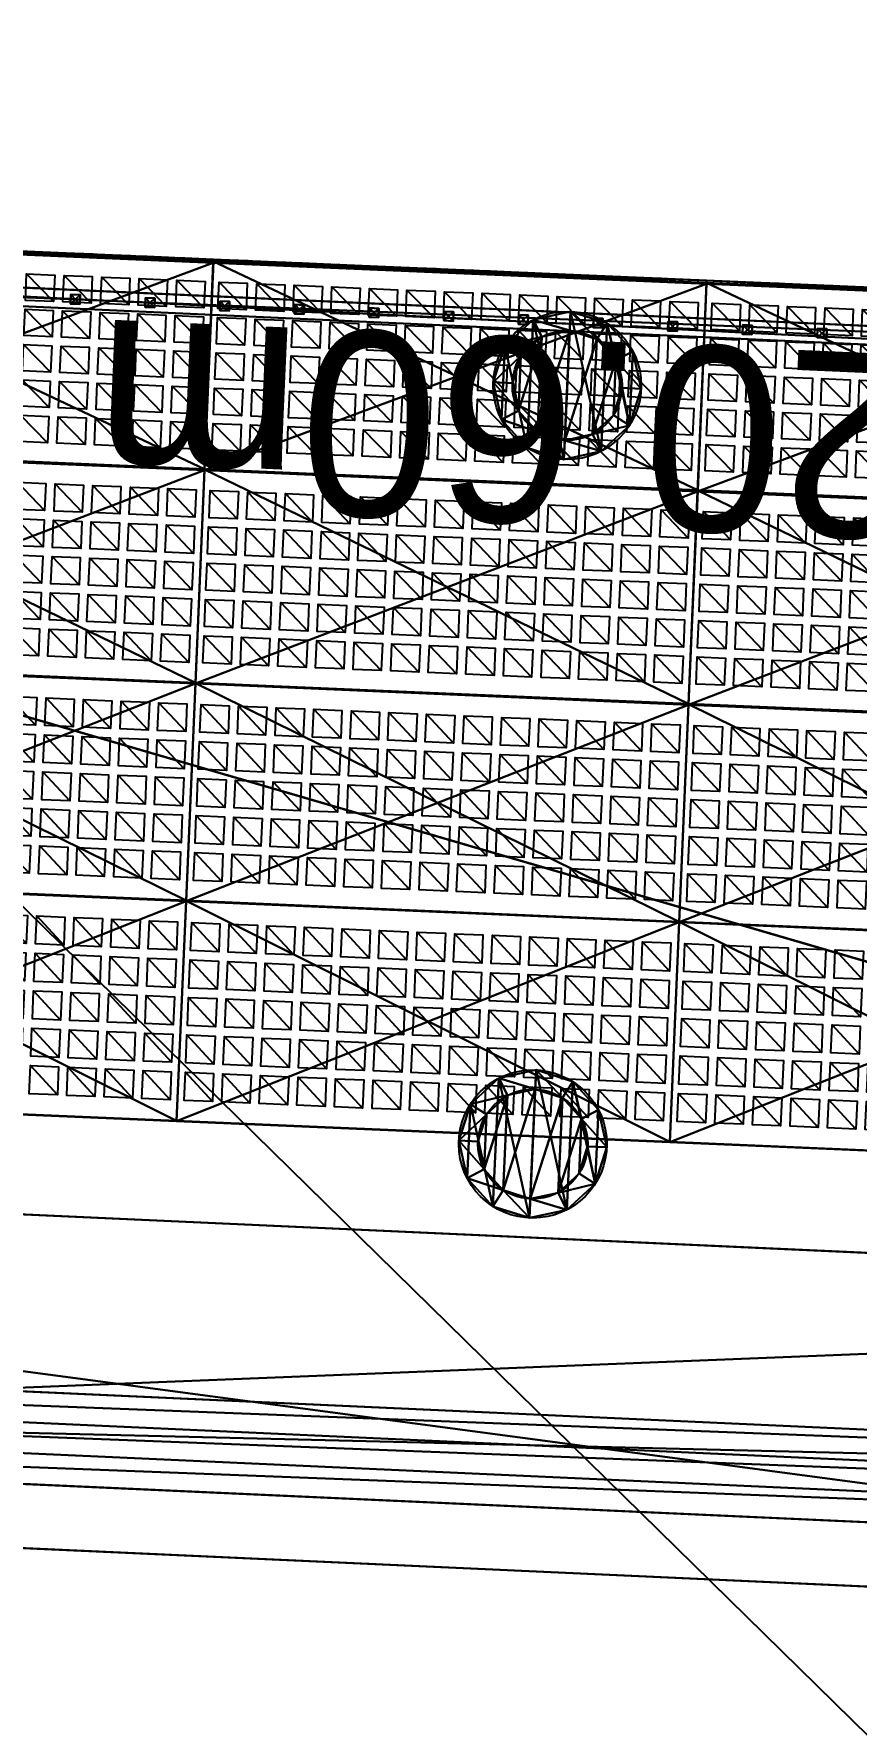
# Model space of a CAD drawing. Extents: x -372 to 678, y -263 to 741.
# Drawn here: x -64.06 to -59.61, y 77.01 to 86.15 of the extents above; entities that cross this region are included whole.
import ezdxf

# ---------------------------------------------------------------- set-up
doc = ezdxf.new("R2010")
doc.units = 0
doc.header["$LTSCALE"] = 0.0254
doc.layers.get('0').update_dxf_attribs({"linetype": 'CONTINUOUS'})
doc.layers.add('LOCATION_SNAPSHOT', color=144, linetype='CONTINUOUS')
doc.layers.add('LOCATION_TERRAIN', color=36, linetype='CONTINUOUS')

# ---------------------------------------------------------------- blocks, each defined once
blk = doc.blocks.new('SOLARCELL')
at = {"color": 0}
for p, q in [((0, 0), (0, 0.1524)), ((0, 0.1524), (0.1524, 0.1524)), ((0.1524, 0.1524), (0.1524, 0)), ((0.1524, 0), (0, 0))]:
    blk.add_line(p, q, dxfattribs=at)
mesh = blk.add_polyface(dxfattribs=at)
corners = [(0.1524, 0.1524), (0, 0), (0, 0.1524), (0.1524, 0)]
mesh.append_faces([[corners[k] for k in face] for face in [(0, 1, 2), (1, 0, 3)]], dxfattribs={"vtx0": -1, "color": 0})
blk = doc.blocks.new('GROUP_69')
at = {"color": 0}
for p in [(0, 2.4384), (0.2032, 2.4384), (0.4064, 2.4384), (0.6096, 2.4384), (0.8128, 2.4384), (0, 2.2352), (0.2032, 2.2352), (0.4064, 2.2352), (0.6096, 2.2352), (0.8128, 2.2352), (0, 2.032), (0.2032, 2.032), (0.4064, 2.032), (0.6096, 2.032), (0.8128, 2.032), (0, 1.8288), (0.2032, 1.8288), (0.4064, 1.8288), (0.6096, 1.8288), (0.8128, 1.8288), (0, 1.6256), (0.2032, 1.6256), (0.4064, 1.6256), (0.6096, 1.6256), (0.8128, 1.6256), (0, 1.4224), (0.2032, 1.4224), (0.4064, 1.4224), (0.6096, 1.4224), (0.8128, 1.4224), (0, 1.2192), (0.2032, 1.2192), (0.4064, 1.2192), (0.6096, 1.2192), (0.8128, 1.2192), (0, 1.016), (0.2032, 1.016), (0.4064, 1.016), (0.6096, 1.016), (0.8128, 1.016), (0, 0.8128), (0.2032, 0.8128), (0.4064, 0.8128), (0.6096, 0.8128), (0.8128, 0.8128), (0, 0.6096), (0.2032, 0.6096), (0.4064, 0.6096), (0.6096, 0.6096), (0.8128, 0.6096), (0, 0.4064), (0.2032, 0.4064), (0.4064, 0.4064), (0.6096, 0.4064), (0.8128, 0.4064), (0, 0.2032), (0.2032, 0.2032), (0.4064, 0.2032), (0.6096, 0.2032), (0.8128, 0.2032), (0, 0), (0.2032, 0), (0.4064, 0), (0.6096, 0), (0.8128, 0)]:
    blk.add_blockref('SOLARCELL', p, dxfattribs=at)
blk = doc.blocks.new('COMPLETEPANEL')
at = {"color": 254}
for p, q in [((0, 2.667, 0.0178), (1.1938, 2.667, 0.0178)), ((0, 0, 0.0178), (0, 2.667, 0.0178)), ((0, 0), (0, 2.667)), ((0, 0, 0.0178), (0, 2.667, 0.0178)), ((0, 2.667), (0, 2.667, 0.0178)), ((0, 2.667), (1.1938, 2.667)), ((0, 2.667), (0, 2.667, 0.0178)), ((0, 2.667, 0.0178), (1.1938, 2.667, 0.0178)), ((0, 0), (0, 2.667)), ((0, 2.667), (1.1938, 2.667)), ((1.1938, 2.667, 0.0178), (1.1938, 0, 0.0178)), ((1.1938, 2.667), (1.1938, 2.667, 0.0178)), ((1.1938, 2.667), (1.1938, 0)), ((1.1938, 2.667), (1.1938, 2.667, 0.0178)), ((1.1938, 2.667, 0.0178), (1.1938, 0, 0.0178)), ((1.1938, 2.667), (1.1938, 0)), ((1.1938, 0, 0.0178), (0, 0, 0.0178)), ((1.1938, 0), (0, 0)), ((1.1938, 0, 0.0178), (0, 0, 0.0178)), ((0, 0), (0, 0, 0.0178)), ((0, 0), (0, 0, 0.0178)), ((1.1938, 0), (0, 0)), ((1.1938, 0), (1.1938, 0, 0.0178)), ((1.1938, 0), (1.1938, 0, 0.0178))]:
    blk.add_line(p, q, dxfattribs=at)
at = {"color": 0}
blk.add_blockref('GROUP_69', (0.1126, 0.0405, 0.0178), dxfattribs=at)
at = {"color": 153}
mesh = blk.add_polyface(dxfattribs=at)
corners = [(0, 0, 0.0178), (1.1938, 2.667, 0.0178), (0, 2.667, 0.0178), (1.1938, 0, 0.0178)]
mesh.append_faces([[corners[k] for k in face] for face in [(0, 1, 2), (1, 0, 3)]], dxfattribs={"vtx0": -1, "color": 153})
at = {"color": 254}
mesh = blk.add_polyface(dxfattribs=at)
corners = [(0, 2.667, 0.0178), (0, 0), (0, 0, 0.0178), (0, 2.667)]
mesh.append_faces([[corners[k] for k in face] for face in [(0, 1, 2), (1, 0, 3)]], dxfattribs={"vtx0": -1, "color": 254})
mesh = blk.add_polyface(dxfattribs=at)
corners = [(0, 2.667, 0.0178), (1.1938, 2.667), (0, 2.667), (1.1938, 2.667, 0.0178)]
mesh.append_faces([[corners[k] for k in face] for face in [(0, 1, 2), (1, 0, 3)]], dxfattribs={"vtx0": -1, "color": 254})
mesh = blk.add_polyface(dxfattribs=at)
corners = [(0, 2.667), (1.1938, 0), (0, 0), (1.1938, 2.667)]
mesh.append_faces([[corners[k] for k in face] for face in [(0, 1, 2), (1, 0, 3)]], dxfattribs={"vtx0": -1, "color": 254})
mesh = blk.add_polyface(dxfattribs=at)
corners = [(1.1938, 2.667), (1.1938, 0, 0.0178), (1.1938, 0), (1.1938, 2.667, 0.0178)]
mesh.append_faces([[corners[k] for k in face] for face in [(0, 1, 2), (1, 0, 3)]], dxfattribs={"vtx0": -1, "color": 254})
mesh = blk.add_polyface(dxfattribs=at)
corners = [(1.1938, 0), (0, 0, 0.0178), (0, 0), (1.1938, 0, 0.0178)]
mesh.append_faces([[corners[k] for k in face] for face in [(0, 1, 2), (1, 0, 3)]], dxfattribs={"vtx0": -1, "color": 254})
blk = doc.blocks.new('PANELARC')
at = {"color": 0, "extrusion": (0.087156, 1.96512e-18, 0.996195), "rotation": 270}
blk.add_blockref('COMPLETEPANEL', (0, 0.0896, 1.0246), dxfattribs=at)
at = {"color": 0, "extrusion": (0.173648, 3.12792e-17, 0.984808), "rotation": 270}
blk.add_blockref('COMPLETEPANEL', (0, -1.0104, 1.117), dxfattribs=at)
at = {"color": 0, "extrusion": (0.258819, -4.13081e-17, 0.965926), "rotation": 270}
blk.add_blockref('COMPLETEPANEL', (0, -2.0985, 1.3049), dxfattribs=at)
at = {"color": 0, "extrusion": (0.34202, -2.06541e-17, 0.939693), "rotation": 270}
blk.add_blockref('COMPLETEPANEL', (0, -3.166, 1.5868), dxfattribs=at)
at = {"color": 0, "extrusion": (1, 0, -4.16334e-16), "rotation": 270}
for p in [(0, 0, 4.6396), (0, -1.1938, 4.6396)]:
    blk.add_blockref('COMPLETEPANEL', p, dxfattribs=at)
blk = doc.blocks.new('GROUP_73')
at = {"color": 0}
for p in [(0, 8.001), (0, 5.334), (0, 2.667)]:
    blk.add_blockref('PANELARC', p, dxfattribs=at)
blk = doc.blocks.new('STATIONSOLAR_1')
at = {"color": 153, "rotation": 0.06407671514810877}
blk.add_blockref('GROUP_73', (0.4368, 0.0926, 2.3876), dxfattribs=at)
blk = doc.blocks.new('GROUP_38')
at = {"color": 0}
for p, q in [((21.0477, 6.8), (0.0052, 6.8)), ((0.0052, 6.8, 0.25), (21.0477, 6.8, 0.25)), ((21.0477, 6.8), (0.0052, 6.8)), ((0.0052, 6.8, 0.25), (21.0477, 6.8, 0.25)), ((20.5977, 5, 0.5), (0, 5, 0.5)), ((20.5977, 5, 0.5), (0, 5, 0.5)), ((20.5977, 5), (0.0052, 5)), ((0.0052, 5, 0.25), (20.5977, 5, 0.25)), ((20.5977, 5), (0.0052, 5)), ((20.5977, 5), (0.0052, 5)), ((0.0052, 5, 0.25), (20.5977, 5, 0.25)), ((0.0052, 5, 0.25), (20.5977, 5, 0.25)), ((20.5977, 0), (0, 0)), ((20.5977, 0, 0.5), (0, 0, 0.5)), ((20.5977, 0, 0.5), (0, 0, 0.5)), ((20.5977, 0), (0, 0))]:
    blk.add_line(p, q, dxfattribs=at)
at = {"color": 251}
mesh = blk.add_polyface(dxfattribs=at)
corners = [(21.0477, 6.8), (0.0052, 5), (0.0052, 6.8), (20.5977, 5), (21.0477, 5)]
mesh.append_faces([[corners[k] for k in face] for face in [(0, 1, 2), (3, 0, 4)]], dxfattribs={"vtx0": -1, "color": 251})
mesh.append_faces([[corners[k] for k in face] for face in [(1, 0, 3)]], dxfattribs={"vtx0": -1, "vtx1": -1, "color": 251})
mesh = blk.add_polyface(dxfattribs=at)
corners = [(0.0052, 6.8, 0.25), (21.0477, 6.8), (0.0052, 6.8), (21.0477, 6.8, 0.25)]
mesh.append_faces([[corners[k] for k in face] for face in [(0, 1, 2), (1, 0, 3)]], dxfattribs={"vtx0": -1, "color": 251})
mesh = blk.add_polyface(dxfattribs=at)
corners = [(20.5977, 5, 0.25), (0.0052, 6.8, 0.25), (0.0052, 5, 0.25), (21.0477, 6.8, 0.25), (21.0477, 5, 0.25)]
mesh.append_faces([[corners[k] for k in face] for face in [(0, 1, 2), (3, 0, 4)]], dxfattribs={"vtx0": -1, "color": 251})
mesh.append_faces([[corners[k] for k in face] for face in [(1, 0, 3)]], dxfattribs={"vtx0": -1, "vtx1": -1, "color": 251})
at = {"color": 0}
mesh = blk.add_polyface(dxfattribs=at)
corners = [(20.5977, 0, 0.5), (0, 5, 0.5), (0, 0, 0.5), (20.5977, 5, 0.5)]
mesh.append_faces([[corners[k] for k in face] for face in [(0, 1, 2), (1, 0, 3)]], dxfattribs={"vtx0": -1, "color": 0})
mesh = blk.add_polyface(dxfattribs=at)
corners = [(0.0052, 5), (0, 0), (0, 5), (20.5977, 0), (20.5977, 5)]
mesh.append_faces([[corners[k] for k in face] for face in [(0, 1, 2), (3, 0, 4)]], dxfattribs={"vtx0": -1, "color": 0})
mesh.append_faces([[corners[k] for k in face] for face in [(1, 0, 3)]], dxfattribs={"vtx0": -1, "vtx1": -1, "color": 0})
mesh = blk.add_polyface(dxfattribs=at)
corners = [(0, 5, 0.5), (0.0052, 5, 0.25), (0, 5, 0.25), (20.5977, 5, 0.25), (20.5977, 5, 0.5)]
mesh.append_faces([[corners[k] for k in face] for face in [(0, 1, 2), (3, 0, 4)]], dxfattribs={"vtx0": -1, "color": 0})
mesh.append_faces([[corners[k] for k in face] for face in [(1, 0, 3)]], dxfattribs={"vtx0": -1, "vtx1": -1, "color": 0})
mesh = blk.add_polyface(dxfattribs=at)
corners = [(0.0052, 5, 0.25), (20.5977, 5), (0.0052, 5), (20.5977, 5, 0.25)]
mesh.append_faces([[corners[k] for k in face] for face in [(0, 1, 2), (1, 0, 3)]], dxfattribs={"vtx0": -1, "color": 0})
mesh = blk.add_polyface(dxfattribs=at)
corners = [(20.5977, 0, 0.5), (0, 0), (20.5977, 0), (0, 0, 0.5)]
mesh.append_faces([[corners[k] for k in face] for face in [(0, 1, 2), (1, 0, 3)]], dxfattribs={"vtx0": -1, "color": 0})
blk = doc.blocks.new('GROUP_37')
at = {"color": 0}
for p, q in [((20.5977, 0.1), (0, 0.1)), ((20.5977, 0.1, 0.05), (0, 0.1, 0.05)), ((20.5977, 0.1, 0.05), (0, 0.1, 0.05)), ((20.5977, 0.1), (0, 0.1)), ((20.5977, 0), (0, 0)), ((20.5977, 0), (0, 0)), ((20.5977, 0, 0.05), (0, 0, 0.05)), ((20.5977, 0, 0.05), (0, 0, 0.05))]:
    blk.add_line(p, q, dxfattribs=at)
mesh = blk.add_polyface(dxfattribs=at)
corners = [(20.5977, 0.1), (0, 0), (0, 0.1), (20.5977, 0)]
mesh.append_faces([[corners[k] for k in face] for face in [(0, 1, 2), (1, 0, 3)]], dxfattribs={"vtx0": -1, "color": 0})
mesh = blk.add_polyface(dxfattribs=at)
corners = [(20.5977, 0, 0.05), (0, 0.1, 0.05), (0, 0, 0.05), (20.5977, 0.1, 0.05)]
mesh.append_faces([[corners[k] for k in face] for face in [(0, 1, 2), (1, 0, 3)]], dxfattribs={"vtx0": -1, "color": 0})
mesh = blk.add_polyface(dxfattribs=at)
corners = [(0, 0.1, 0.05), (20.5977, 0.1), (0, 0.1), (20.5977, 0.1, 0.05)]
mesh.append_faces([[corners[k] for k in face] for face in [(0, 1, 2), (1, 0, 3)]], dxfattribs={"vtx0": -1, "color": 0})
mesh = blk.add_polyface(dxfattribs=at)
corners = [(20.5977, 0, 0.05), (0, 0), (20.5977, 0), (0, 0, 0.05)]
mesh.append_faces([[corners[k] for k in face] for face in [(0, 1, 2), (1, 0, 3)]], dxfattribs={"vtx0": -1, "color": 0})
blk = doc.blocks.new('GROUP_43')
at = {"color": 0}
for p, q in [((0, 0.05), (0, 0)), ((0, 0.05, 1.05), (0, 0, 1.05)), ((0, 0.05), (0, 0.05, 1.05)), ((0.05, 0.05, 1.05), (0, 0.05, 1.05)), ((0, 0.05, 1.05), (0, 0, 1.05)), ((0.05, 0.05), (0, 0.05)), ((0, 0.05), (0, 0.05, 1.05)), ((0.05, 0.05, 1.05), (0, 0.05, 1.05)), ((0.05, 0.05), (0, 0.05)), ((0, 0.05), (0, 0)), ((0, 0), (0, 0, 1.05)), ((0, 0, 1.05), (0.05, 0, 1.05)), ((0, 0), (0.05, 0)), ((0, 0, 1.05), (0.05, 0, 1.05)), ((0, 0), (0, 0, 1.05)), ((0, 0), (0.05, 0)), ((0.05, 0, 1.05), (0.05, 0.05, 1.05)), ((0.05, 0), (0.05, 0.05)), ((0.05, 0.05), (0.05, 0.05, 1.05)), ((0.05, 0, 1.05), (0.05, 0.05, 1.05)), ((0.05, 0.05), (0.05, 0.05, 1.05)), ((0.05, 0), (0.05, 0.05)), ((0.05, 0), (0.05, 0, 1.05)), ((0.05, 0), (0.05, 0, 1.05))]:
    blk.add_line(p, q, dxfattribs=at)
mesh = blk.add_polyface(dxfattribs=at)
corners = [(0, 0.05, 1.05), (0, 0), (0, 0, 1.05), (0, 0.05)]
mesh.append_faces([[corners[k] for k in face] for face in [(0, 1, 2), (1, 0, 3)]], dxfattribs={"vtx0": -1, "color": 0})
mesh = blk.add_polyface(dxfattribs=at)
corners = [(0.05, 0, 1.05), (0, 0.05, 1.05), (0, 0, 1.05), (0.05, 0.05, 1.05)]
mesh.append_faces([[corners[k] for k in face] for face in [(0, 1, 2), (1, 0, 3)]], dxfattribs={"vtx0": -1, "color": 0})
mesh = blk.add_polyface(dxfattribs=at)
corners = [(0, 0.05, 1.05), (0.05, 0.05), (0, 0.05), (0.05, 0.05, 1.05)]
mesh.append_faces([[corners[k] for k in face] for face in [(0, 1, 2), (1, 0, 3)]], dxfattribs={"vtx0": -1, "color": 0})
mesh = blk.add_polyface(dxfattribs=at)
corners = [(0.05, 0.05), (0, 0), (0, 0.05), (0.05, 0)]
mesh.append_faces([[corners[k] for k in face] for face in [(0, 1, 2), (1, 0, 3)]], dxfattribs={"vtx0": -1, "color": 0})
mesh = blk.add_polyface(dxfattribs=at)
corners = [(0.05, 0, 1.05), (0, 0), (0.05, 0), (0, 0, 1.05)]
mesh.append_faces([[corners[k] for k in face] for face in [(0, 1, 2), (1, 0, 3)]], dxfattribs={"vtx0": -1, "color": 0})
mesh = blk.add_polyface(dxfattribs=at)
corners = [(0.05, 0.05), (0.05, 0, 1.05), (0.05, 0), (0.05, 0.05, 1.05)]
mesh.append_faces([[corners[k] for k in face] for face in [(0, 1, 2), (1, 0, 3)]], dxfattribs={"vtx0": -1, "color": 0})
blk = doc.blocks.new('GROUP0_1')
at = {"color": 252, "rotation": 90}
blk.add_blockref('GROUP_43', (5.875, -0.025, -2.85), dxfattribs=at)
blk = doc.blocks.new('PILLAR')
at = {"color": 0}
for p, q in [((0.2, 0.7464, 5.43), (0.2, 0.7464, 5.33)), ((0.2, 0.7464, 5.43), (0.2, 0.7464, 5.33)), ((0.2, 0.7464, 5.33), (0.2518, 0.6568, 4.33)), ((0.2, 0.7464, 5.33), (0.2518, 0.6568, 4.33)), ((0.4, 0.8, 5.43), (0.4, 0.8, 5.33)), ((0.4, 0.8, 5.43), (0.4, 0.8, 5.33)), ((0.4, 0.8, 5.33), (0.4, 0.6965, 4.33)), ((0.4, 0.8, 5.33), (0.4, 0.6965, 4.33)), ((0.6, 0.7464, 5.33), (0.5482, 0.6568, 4.33)), ((0.6, 0.7464, 5.33), (0.5482, 0.6568, 4.33)), ((0.6, 0.7464, 5.43), (0.6, 0.7464, 5.33)), ((0.6, 0.7464, 5.43), (0.6, 0.7464, 5.33)), ((0.2518, 0.6568, 4.33), (0.2518, 0.6568)), ((0.2518, 0.6568, 4.33), (0.2518, 0.6568)), ((0.4, 0.6965, 4.33), (0.4, 0.6965)), ((0.4, 0.6965, 4.33), (0.4, 0.6965)), ((0.5482, 0.6568, 4.33), (0.5482, 0.6568)), ((0.5482, 0.6568, 4.33), (0.5482, 0.6568)), ((0.0536, 0.6, 5.43), (0.0536, 0.6, 5.33)), ((0.0536, 0.6, 5.43), (0.0536, 0.6, 5.33)), ((0.0536, 0.6, 5.33), (0.1432, 0.5482, 4.33)), ((0.0536, 0.6, 5.33), (0.1432, 0.5482, 4.33)), ((0.7464, 0.6, 5.33), (0.6568, 0.5482, 4.33)), ((0.7464, 0.6, 5.33), (0.6568, 0.5482, 4.33)), ((0.7464, 0.6, 5.43), (0.7464, 0.6, 5.33)), ((0.7464, 0.6, 5.43), (0.7464, 0.6, 5.33)), ((0.1432, 0.5482, 4.33), (0.1432, 0.5482)), ((0.1432, 0.5482, 4.33), (0.1432, 0.5482)), ((0.6568, 0.5482, 4.33), (0.6568, 0.5482)), ((0.6568, 0.5482, 4.33), (0.6568, 0.5482)), ((0, 0.4, 5.43), (0, 0.4, 5.33)), ((0, 0.4, 5.43), (0, 0.4, 5.33)), ((0, 0.4, 5.33), (0.1035, 0.4, 4.33)), ((0, 0.4, 5.33), (0.1035, 0.4, 4.33)), ((0.1035, 0.4, 4.33), (0.1035, 0.4)), ((0.1035, 0.4, 4.33), (0.1035, 0.4)), ((0.6965, 0.4, 4.33), (0.6965, 0.4)), ((0.6965, 0.4, 4.33), (0.6965, 0.4)), ((0.8, 0.4, 5.33), (0.6965, 0.4, 4.33)), ((0.8, 0.4, 5.33), (0.6965, 0.4, 4.33)), ((0.8, 0.4, 5.43), (0.8, 0.4, 5.33)), ((0.8, 0.4, 5.43), (0.8, 0.4, 5.33)), ((0.0536, 0.2, 5.33), (0.1432, 0.2518, 4.33)), ((0.0536, 0.2, 5.33), (0.1432, 0.2518, 4.33)), ((0.0536, 0.2, 5.43), (0.0536, 0.2, 5.33)), ((0.0536, 0.2, 5.43), (0.0536, 0.2, 5.33)), ((0.1432, 0.2518, 4.33), (0.1432, 0.2518)), ((0.1432, 0.2518, 4.33), (0.1432, 0.2518)), ((0.6568, 0.2518, 4.33), (0.6568, 0.2518)), ((0.6568, 0.2518, 4.33), (0.6568, 0.2518)), ((0.7464, 0.2, 5.33), (0.6568, 0.2518, 4.33)), ((0.7464, 0.2, 5.33), (0.6568, 0.2518, 4.33)), ((0.7464, 0.2, 5.43), (0.7464, 0.2, 5.33)), ((0.7464, 0.2, 5.43), (0.7464, 0.2, 5.33)), ((0.2, 0.0536, 5.33), (0.2518, 0.1432, 4.33)), ((0.2, 0.0536, 5.33), (0.2518, 0.1432, 4.33)), ((0.2518, 0.1432, 4.33), (0.2518, 0.1432)), ((0.2518, 0.1432, 4.33), (0.2518, 0.1432)), ((0.4, 0.1035, 4.33), (0.4, 0.1035)), ((0.4, 0, 5.33), (0.4, 0.1035, 4.33)), ((0.4, 0.1035, 4.33), (0.4, 0.1035)), ((0.4, 0, 5.33), (0.4, 0.1035, 4.33)), ((0.5482, 0.1432, 4.33), (0.6, 0.0536, 5.33)), ((0.5482, 0.1432, 4.33), (0.5482, 0.1432)), ((0.5482, 0.1432, 4.33), (0.5482, 0.1432)), ((0.5482, 0.1432, 4.33), (0.6, 0.0536, 5.33)), ((0.2, 0.0536, 5.43), (0.2, 0.0536, 5.33)), ((0.2, 0.0536, 5.43), (0.2, 0.0536, 5.33)), ((0.4, 0, 5.43), (0.4, 0, 5.33)), ((0.4, 0, 5.43), (0.4, 0, 5.33)), ((0.6, 0.0536, 5.43), (0.6, 0.0536, 5.33)), ((0.6, 0.0536, 5.43), (0.6, 0.0536, 5.33))]:
    blk.add_line(p, q, dxfattribs=at)
for centre, radius in [((0.4, 0.4, 5.43), 0.4), ((0.4, 0.4, 5.33), 0.4), ((0.4, 0.4, 5.33), 0.4), ((0.4, 0.4, 5.43), 0.4), ((0.4, 0.4, 5.43), 0.4), ((0.4, 0.4, 5.33), 0.4), ((0.4, 0.4, 5.43), 0.4), ((0.4, 0.4, 5.33), 0.4), ((0.4, 0.4, 5.43), 0.4), ((0.4, 0.4, 5.33), 0.4), ((0.4, 0.4, 5.43), 0.4), ((0.4, 0.4, 5.33), 0.4), ((0.4, 0.4, 5.43), 0.4), ((0.4, 0.4, 5.33), 0.4), ((0.4, 0.4, 5.43), 0.4), ((0.4, 0.4, 5.33), 0.4), ((0.4, 0.4, 5.43), 0.4), ((0.4, 0.4, 5.33), 0.4), ((0.4, 0.4, 5.43), 0.4), ((0.4, 0.4, 5.33), 0.4), ((0.4, 0.4, 5.43), 0.4), ((0.4, 0.4, 5.33), 0.4), ((0.4, 0.4, 5.43), 0.4), ((0.4, 0.4, 5.33), 0.4), ((0.4, 0.4, 5.33), 0.4), ((0.4, 0.4, 5.33), 0.4), ((0.4, 0.4, 5.33), 0.4), ((0.4, 0.4, 5.33), 0.4), ((0.4, 0.4, 5.33), 0.4), ((0.4, 0.4, 5.33), 0.4), ((0.4, 0.4, 5.33), 0.4), ((0.4, 0.4, 5.33), 0.4), ((0.4, 0.4, 5.33), 0.4), ((0.4, 0.4, 5.33), 0.4), ((0.4, 0.4, 5.33), 0.4), ((0.4, 0.4, 5.43), 0.4), ((0.4, 0.4, 5.33), 0.4), ((0.4, 0.4, 4.33), 0.2965), ((0.4, 0.4), 0.2965), ((0.4, 0.4, 4.33), 0.2965), ((0.4, 0.4), 0.2965), ((0.4, 0.4, 4.33), 0.2965), ((0.4, 0.4), 0.2965), ((0.4, 0.4, 4.33), 0.2965), ((0.4, 0.4), 0.2965), ((0.4, 0.4, 4.33), 0.2965), ((0.4, 0.4), 0.2965), ((0.4, 0.4, 4.33), 0.2965), ((0.4, 0.4), 0.2965), ((0.4, 0.4, 4.33), 0.2965), ((0.4, 0.4), 0.2965), ((0.4, 0.4, 4.33), 0.2965), ((0.4, 0.4), 0.2965), ((0.4, 0.4, 4.33), 0.2965), ((0.4, 0.4), 0.2965), ((0.4, 0.4, 4.33), 0.2965), ((0.4, 0.4), 0.2965), ((0.4, 0.4, 4.33), 0.2965), ((0.4, 0.4), 0.2965), ((0.4, 0.4, 4.33), 0.2965), ((0.4, 0.4), 0.2965), ((0.4, 0.4, 4.33), 0.2965), ((0.4, 0.4), 0.2965), ((0.4, 0.4, 4.33), 0.2965), ((0.4, 0.4, 4.33), 0.2965), ((0.4, 0.4, 4.33), 0.2965), ((0.4, 0.4, 4.33), 0.2965), ((0.4, 0.4, 4.33), 0.2965), ((0.4, 0.4, 4.33), 0.2965), ((0.4, 0.4, 4.33), 0.2965), ((0.4, 0.4, 4.33), 0.2965), ((0.4, 0.4, 4.33), 0.2965), ((0.4, 0.4, 4.33), 0.2965), ((0.4, 0.4, 4.33), 0.2965)]:
    blk.add_circle(centre, radius, dxfattribs=at)
mesh = blk.add_polyface(dxfattribs=at)
corners = [(0.0536, 0.2, 5.43), (0.0536, 0.6, 5.43), (0, 0.4, 5.43), (0.2, 0.0536, 5.43), (0.2, 0.7464, 5.43), (0.4, 0, 5.43), (0.4, 0.8, 5.43), (0.6, 0.0536, 5.43), (0.6, 0.7464, 5.43), (0.7464, 0.2, 5.43), (0.7464, 0.6, 5.43), (0.8, 0.4, 5.43)]
mesh.append_faces([[corners[k] for k in face] for face in [(0, 1, 2), (10, 9, 11)]], dxfattribs={"vtx0": -1, "color": 0})
mesh.append_faces([[corners[k] for k in face] for face in [(1, 3, 4), (4, 5, 6), (6, 7, 8), (8, 9, 10)]], dxfattribs={"vtx0": -1, "vtx1": -1, "color": 0})
mesh.append_faces([[corners[k] for k in face] for face in [(1, 0, 3), (4, 3, 5), (6, 5, 7), (8, 7, 9)]], dxfattribs={"vtx0": -1, "vtx2": -1, "color": 0})
mesh = blk.add_polyface(dxfattribs=at)
corners = [(0.0536, 0.6, 5.43), (0.2, 0.7464, 5.33), (0.0536, 0.6, 5.33), (0.2, 0.7464, 5.43)]
mesh.append_faces([[corners[k] for k in face] for face in [(0, 1, 2), (1, 0, 3)]], dxfattribs={"vtx0": -1, "color": 0})
mesh = blk.add_polyface(dxfattribs=at)
corners = [(0.0536, 0.6, 5.33), (0.2518, 0.6568, 4.33), (0.1432, 0.5482, 4.33), (0.2, 0.7464, 5.33)]
mesh.append_faces([[corners[k] for k in face] for face in [(0, 1, 2), (1, 0, 3)]], dxfattribs={"vtx0": -1, "color": 0})
mesh = blk.add_polyface(dxfattribs=at)
corners = [(0.2, 0.7464, 5.43), (0.4, 0.8, 5.33), (0.2, 0.7464, 5.33), (0.4, 0.8, 5.43)]
mesh.append_faces([[corners[k] for k in face] for face in [(0, 1, 2), (1, 0, 3)]], dxfattribs={"vtx0": -1, "color": 0})
mesh = blk.add_polyface(dxfattribs=at)
corners = [(0.2, 0.7464, 5.33), (0.4, 0.6965, 4.33), (0.2518, 0.6568, 4.33), (0.4, 0.8, 5.33)]
mesh.append_faces([[corners[k] for k in face] for face in [(0, 1, 2), (1, 0, 3)]], dxfattribs={"vtx0": -1, "color": 0})
mesh = blk.add_polyface(dxfattribs=at)
corners = [(0.4, 0.8, 5.43), (0.6, 0.7464, 5.33), (0.4, 0.8, 5.33), (0.6, 0.7464, 5.43)]
mesh.append_faces([[corners[k] for k in face] for face in [(0, 1, 2), (1, 0, 3)]], dxfattribs={"vtx0": -1, "color": 0})
mesh = blk.add_polyface(dxfattribs=at)
corners = [(0.4, 0.8, 5.33), (0.5482, 0.6568, 4.33), (0.4, 0.6965, 4.33), (0.6, 0.7464, 5.33)]
mesh.append_faces([[corners[k] for k in face] for face in [(0, 1, 2), (1, 0, 3)]], dxfattribs={"vtx0": -1, "color": 0})
mesh = blk.add_polyface(dxfattribs=at)
corners = [(0.5482, 0.6568, 4.33), (0.7464, 0.6, 5.33), (0.6568, 0.5482, 4.33), (0.6, 0.7464, 5.33)]
mesh.append_faces([[corners[k] for k in face] for face in [(0, 1, 2), (1, 0, 3)]], dxfattribs={"vtx0": -1, "color": 0})
mesh = blk.add_polyface(dxfattribs=at)
corners = [(0.6, 0.7464, 5.33), (0.7464, 0.6, 5.43), (0.7464, 0.6, 5.33), (0.6, 0.7464, 5.43)]
mesh.append_faces([[corners[k] for k in face] for face in [(0, 1, 2), (1, 0, 3)]], dxfattribs={"vtx0": -1, "color": 0})
mesh = blk.add_polyface(dxfattribs=at)
corners = [(0.1432, 0.5482), (0.1432, 0.2518), (0.1035, 0.4), (0.2518, 0.6568), (0.2518, 0.1432), (0.4, 0.6965), (0.4, 0.1035), (0.5482, 0.6568), (0.5482, 0.1432), (0.6568, 0.5482), (0.6568, 0.2518), (0.6965, 0.4)]
mesh.append_faces([[corners[k] for k in face] for face in [(0, 1, 2), (10, 9, 11)]], dxfattribs={"vtx0": -1, "color": 0})
mesh.append_faces([[corners[k] for k in face] for face in [(1, 3, 4), (4, 5, 6), (6, 7, 8), (8, 9, 10)]], dxfattribs={"vtx0": -1, "vtx1": -1, "color": 0})
mesh.append_faces([[corners[k] for k in face] for face in [(1, 0, 3), (4, 3, 5), (6, 5, 7), (8, 7, 9)]], dxfattribs={"vtx0": -1, "vtx2": -1, "color": 0})
mesh = blk.add_polyface(dxfattribs=at)
corners = [(0.1432, 0.5482, 4.33), (0.2518, 0.6568), (0.1432, 0.5482), (0.2518, 0.6568, 4.33)]
mesh.append_faces([[corners[k] for k in face] for face in [(0, 1, 2), (1, 0, 3)]], dxfattribs={"vtx0": -1, "color": 0})
mesh = blk.add_polyface(dxfattribs=at)
corners = [(0.2518, 0.6568, 4.33), (0.4, 0.6965), (0.2518, 0.6568), (0.4, 0.6965, 4.33)]
mesh.append_faces([[corners[k] for k in face] for face in [(0, 1, 2), (1, 0, 3)]], dxfattribs={"vtx0": -1, "color": 0})
mesh = blk.add_polyface(dxfattribs=at)
corners = [(0.4, 0.6965, 4.33), (0.5482, 0.6568), (0.4, 0.6965), (0.5482, 0.6568, 4.33)]
mesh.append_faces([[corners[k] for k in face] for face in [(0, 1, 2), (1, 0, 3)]], dxfattribs={"vtx0": -1, "color": 0})
mesh = blk.add_polyface(dxfattribs=at)
corners = [(0.5482, 0.6568), (0.6568, 0.5482, 4.33), (0.6568, 0.5482), (0.5482, 0.6568, 4.33)]
mesh.append_faces([[corners[k] for k in face] for face in [(0, 1, 2), (1, 0, 3)]], dxfattribs={"vtx0": -1, "color": 0})
mesh = blk.add_polyface(dxfattribs=at)
corners = [(0.0536, 0.6, 5.43), (0, 0.4, 5.33), (0, 0.4, 5.43), (0.0536, 0.6, 5.33)]
mesh.append_faces([[corners[k] for k in face] for face in [(0, 1, 2), (1, 0, 3)]], dxfattribs={"vtx0": -1, "color": 0})
mesh = blk.add_polyface(dxfattribs=at)
corners = [(0.0536, 0.6, 5.33), (0.1035, 0.4, 4.33), (0, 0.4, 5.33), (0.1432, 0.5482, 4.33)]
mesh.append_faces([[corners[k] for k in face] for face in [(0, 1, 2), (1, 0, 3)]], dxfattribs={"vtx0": -1, "color": 0})
mesh = blk.add_polyface(dxfattribs=at)
corners = [(0.6568, 0.5482, 4.33), (0.8, 0.4, 5.33), (0.6965, 0.4, 4.33), (0.7464, 0.6, 5.33)]
mesh.append_faces([[corners[k] for k in face] for face in [(0, 1, 2), (1, 0, 3)]], dxfattribs={"vtx0": -1, "color": 0})
mesh = blk.add_polyface(dxfattribs=at)
corners = [(0.7464, 0.6, 5.33), (0.8, 0.4, 5.43), (0.8, 0.4, 5.33), (0.7464, 0.6, 5.43)]
mesh.append_faces([[corners[k] for k in face] for face in [(0, 1, 2), (1, 0, 3)]], dxfattribs={"vtx0": -1, "color": 0})
mesh = blk.add_polyface(dxfattribs=at)
corners = [(0.1432, 0.5482, 4.33), (0.1035, 0.4), (0.1035, 0.4, 4.33), (0.1432, 0.5482)]
mesh.append_faces([[corners[k] for k in face] for face in [(0, 1, 2), (1, 0, 3)]], dxfattribs={"vtx0": -1, "color": 0})
mesh = blk.add_polyface(dxfattribs=at)
corners = [(0.6568, 0.5482), (0.6965, 0.4, 4.33), (0.6965, 0.4), (0.6568, 0.5482, 4.33)]
mesh.append_faces([[corners[k] for k in face] for face in [(0, 1, 2), (1, 0, 3)]], dxfattribs={"vtx0": -1, "color": 0})
mesh = blk.add_polyface(dxfattribs=at)
corners = [(0, 0.4, 5.43), (0.0536, 0.2, 5.33), (0.0536, 0.2, 5.43), (0, 0.4, 5.33)]
mesh.append_faces([[corners[k] for k in face] for face in [(0, 1, 2), (1, 0, 3)]], dxfattribs={"vtx0": -1, "color": 0})
mesh = blk.add_polyface(dxfattribs=at)
corners = [(0, 0.4, 5.33), (0.1432, 0.2518, 4.33), (0.0536, 0.2, 5.33), (0.1035, 0.4, 4.33)]
mesh.append_faces([[corners[k] for k in face] for face in [(0, 1, 2), (1, 0, 3)]], dxfattribs={"vtx0": -1, "color": 0})
mesh = blk.add_polyface(dxfattribs=at)
corners = [(0.1035, 0.4, 4.33), (0.1432, 0.2518), (0.1432, 0.2518, 4.33), (0.1035, 0.4)]
mesh.append_faces([[corners[k] for k in face] for face in [(0, 1, 2), (1, 0, 3)]], dxfattribs={"vtx0": -1, "color": 0})
mesh = blk.add_polyface(dxfattribs=at)
corners = [(0.6965, 0.4), (0.6568, 0.2518, 4.33), (0.6568, 0.2518), (0.6965, 0.4, 4.33)]
mesh.append_faces([[corners[k] for k in face] for face in [(0, 1, 2), (1, 0, 3)]], dxfattribs={"vtx0": -1, "color": 0})
mesh = blk.add_polyface(dxfattribs=at)
corners = [(0.6568, 0.2518, 4.33), (0.8, 0.4, 5.33), (0.7464, 0.2, 5.33), (0.6965, 0.4, 4.33)]
mesh.append_faces([[corners[k] for k in face] for face in [(0, 1, 2), (1, 0, 3)]], dxfattribs={"vtx0": -1, "color": 0})
mesh = blk.add_polyface(dxfattribs=at)
corners = [(0.8, 0.4, 5.33), (0.7464, 0.2, 5.43), (0.7464, 0.2, 5.33), (0.8, 0.4, 5.43)]
mesh.append_faces([[corners[k] for k in face] for face in [(0, 1, 2), (1, 0, 3)]], dxfattribs={"vtx0": -1, "color": 0})
mesh = blk.add_polyface(dxfattribs=at)
corners = [(0.2, 0.0536, 5.33), (0.1432, 0.2518, 4.33), (0.2518, 0.1432, 4.33), (0.0536, 0.2, 5.33)]
mesh.append_faces([[corners[k] for k in face] for face in [(0, 1, 2), (1, 0, 3)]], dxfattribs={"vtx0": -1, "color": 0})
mesh = blk.add_polyface(dxfattribs=at)
corners = [(0.0536, 0.2, 5.43), (0.2, 0.0536, 5.33), (0.2, 0.0536, 5.43), (0.0536, 0.2, 5.33)]
mesh.append_faces([[corners[k] for k in face] for face in [(0, 1, 2), (1, 0, 3)]], dxfattribs={"vtx0": -1, "color": 0})
mesh = blk.add_polyface(dxfattribs=at)
corners = [(0.2518, 0.1432, 4.33), (0.1432, 0.2518), (0.2518, 0.1432), (0.1432, 0.2518, 4.33)]
mesh.append_faces([[corners[k] for k in face] for face in [(0, 1, 2), (1, 0, 3)]], dxfattribs={"vtx0": -1, "color": 0})
mesh = blk.add_polyface(dxfattribs=at)
corners = [(0.6568, 0.2518), (0.5482, 0.1432, 4.33), (0.5482, 0.1432), (0.6568, 0.2518, 4.33)]
mesh.append_faces([[corners[k] for k in face] for face in [(0, 1, 2), (1, 0, 3)]], dxfattribs={"vtx0": -1, "color": 0})
mesh = blk.add_polyface(dxfattribs=at)
corners = [(0.5482, 0.1432, 4.33), (0.7464, 0.2, 5.33), (0.6, 0.0536, 5.33), (0.6568, 0.2518, 4.33)]
mesh.append_faces([[corners[k] for k in face] for face in [(0, 1, 2), (1, 0, 3)]], dxfattribs={"vtx0": -1, "color": 0})
mesh = blk.add_polyface(dxfattribs=at)
corners = [(0.7464, 0.2, 5.33), (0.6, 0.0536, 5.43), (0.6, 0.0536, 5.33), (0.7464, 0.2, 5.43)]
mesh.append_faces([[corners[k] for k in face] for face in [(0, 1, 2), (1, 0, 3)]], dxfattribs={"vtx0": -1, "color": 0})
mesh = blk.add_polyface(dxfattribs=at)
corners = [(0.4, 0, 5.33), (0.2518, 0.1432, 4.33), (0.4, 0.1035, 4.33), (0.2, 0.0536, 5.33)]
mesh.append_faces([[corners[k] for k in face] for face in [(0, 1, 2), (1, 0, 3)]], dxfattribs={"vtx0": -1, "color": 0})
mesh = blk.add_polyface(dxfattribs=at)
corners = [(0.4, 0.1035, 4.33), (0.2518, 0.1432), (0.4, 0.1035), (0.2518, 0.1432, 4.33)]
mesh.append_faces([[corners[k] for k in face] for face in [(0, 1, 2), (1, 0, 3)]], dxfattribs={"vtx0": -1, "color": 0})
mesh = blk.add_polyface(dxfattribs=at)
corners = [(0.6, 0.0536, 5.33), (0.4, 0.1035, 4.33), (0.5482, 0.1432, 4.33), (0.4, 0, 5.33)]
mesh.append_faces([[corners[k] for k in face] for face in [(0, 1, 2), (1, 0, 3)]], dxfattribs={"vtx0": -1, "color": 0})
mesh = blk.add_polyface(dxfattribs=at)
corners = [(0.5482, 0.1432, 4.33), (0.4, 0.1035), (0.5482, 0.1432), (0.4, 0.1035, 4.33)]
mesh.append_faces([[corners[k] for k in face] for face in [(0, 1, 2), (1, 0, 3)]], dxfattribs={"vtx0": -1, "color": 0})
mesh = blk.add_polyface(dxfattribs=at)
corners = [(0.4, 0, 5.43), (0.2, 0.0536, 5.33), (0.4, 0, 5.33), (0.2, 0.0536, 5.43)]
mesh.append_faces([[corners[k] for k in face] for face in [(0, 1, 2), (1, 0, 3)]], dxfattribs={"vtx0": -1, "color": 0})
mesh = blk.add_polyface(dxfattribs=at)
corners = [(0.6, 0.0536, 5.43), (0.4, 0, 5.33), (0.6, 0.0536, 5.33), (0.4, 0, 5.43)]
mesh.append_faces([[corners[k] for k in face] for face in [(0, 1, 2), (1, 0, 3)]], dxfattribs={"vtx0": -1, "color": 0})
blk = doc.blocks.new('GROUP_28')
at = {"color": 0}
for p in [(0, 0, -0.78), (0, -4.1, -0.78)]:
    blk.add_blockref('PILLAR', p, dxfattribs=at)
blk = doc.blocks.new('GROUP3_2')
at = {"color": 252, "rotation": 90.00000000000001}
blk.add_blockref('GROUP_28', (1.75, -0.4, -8), dxfattribs=at)
blk = doc.blocks.new('GROUP62_8')
at = {"color": 252, "rotation": 359.6152762952026}
blk.add_blockref('GROUP_38', (19.3844, -5.9478, 4.65), dxfattribs=at)
at = {"color": 0, "rotation": 269.6152762952026}
for name, p in [('GROUP3_2', (27.6518, -0.1585, 8)), ('GROUP0_1', (26.2898, -0.094, 8)), ('GROUP0_1', (26.6936, -0.0967, 8)), ('GROUP0_1', (27.0975, -0.0994, 8)), ('GROUP0_1', (27.5014, -0.1021, 8)), ('GROUP0_1', (27.9052, -0.1048, 8)), ('GROUP0_1', (28.3091, -0.1075, 8)), ('GROUP0_1', (28.713, -0.1103, 8)), ('GROUP0_1', (29.1168, -0.113, 8)), ('GROUP0_1', (29.5207, -0.1157, 8)), ('GROUP0_1', (29.9246, -0.1184, 8)), ('GROUP0_1', (30.3284, -0.1211, 8))]:
    blk.add_blockref(name, p, dxfattribs=at)
at = {"color": 252, "xscale": 1.038832774990992, "rotation": 359.6152762952026}
blk.add_blockref('GROUP_37', (19.3844, -5.9478, 6.2), dxfattribs=at)
blk = doc.blocks.new('GROUP61_4')
at = {"color": 0}
blk.add_blockref('GROUP62_8', (0, 0), dxfattribs=at)
blk = doc.blocks.new('STATIONWITHCANOPY_3')
at = {"color": 0}
ref = blk.add_blockref('GROUP61_4', (-18.7792, 5.7123, 0.98), dxfattribs=dict(at, rotation=0.2964109805245421))
ref.add_attrib('Skp_GroupInstanceName', 'Structure ~ 20.60m', (0, 0), dxfattribs={"height": 1})
blk = doc.blocks.new('STATIONWITHCANOPY')
at = {"color": 0}
blk.add_blockref('STATIONWITHCANOPY_3', (0, 0), dxfattribs=at)
at = {"color": 0, "rotation": 270}
blk.add_blockref('STATIONSOLAR_1', (2.7051, 4.7359, 5.29), dxfattribs=at)
blk = doc.blocks.new('LOCATION_SNAPSHOT')
at = {"color": 8}
mesh = blk.add_polyface(dxfattribs=at)
corners = [(-369.3084, -262.9446), (369.3059, 262.9472), (-371.8207, 259.3767), (371.8242, -259.3771)]
mesh.append_faces([[corners[k] for k in face] for face in [(0, 1, 2), (1, 0, 3)]], dxfattribs={"vtx0": -1, "color": 8})
blk = doc.blocks.new('LOCATION_TERRAIN')
at = {"color": 8}
mesh = blk.add_polyface(dxfattribs=at)
corners = [(-56.8861, 74.3448, -5.9795), (-56.946, 86.781, -6.4312), (-69.5075, 86.7206, -6.6019)]
mesh.append_faces([[corners[k] for k in face] for face in [(0, 1, 2)]], dxfattribs={"color": 8})
mesh = blk.add_polyface(dxfattribs=at)
corners = [(-56.8861, 74.3448, -5.9795), (-69.5075, 86.7206, -6.6019), (-69.4476, 74.2843, -6.273)]
mesh.append_faces([[corners[k] for k in face] for face in [(0, 1, 2)]], dxfattribs={"color": 8})
blk = doc.blocks.new('GROUP_65')
at = {"color": 0}
for p, q in [((23.8646, 0.25, -0.25), (0, 0.25, -0.25)), ((23.8646, 0.25, 0.25), (0, 0.25, 0.25)), ((23.8646, 0.25, 0.25), (0, 0.25, 0.25)), ((23.8646, 0.25, -0.25), (0, 0.25, -0.25)), ((23.8646, 0.0833, -0.25), (0, 0.0833, -0.25)), ((23.8646, 0.0833, -0.25), (0, 0.0833, -0.25)), ((23.8646, 0.0833), (0, 0.0833)), ((23.8646, 0.0833), (0, 0.0833)), ((23.8646, -0.0833), (0, -0.0833)), ((23.8646, -0.0833), (0, -0.0833)), ((23.8646, -0.0833, -0.25), (0, -0.0833, -0.25)), ((23.8646, -0.0833, -0.25), (0, -0.0833, -0.25)), ((23.8646, -0.25, -0.25), (0, -0.25, -0.25)), ((23.8646, -0.25, -0.25), (0, -0.25, -0.25)), ((23.8646, -0.25, 0.25), (0, -0.25, 0.25)), ((23.8646, -0.25, 0.25), (0, -0.25, 0.25))]:
    blk.add_line(p, q, dxfattribs=at)
mesh = blk.add_polyface(dxfattribs=at)
corners = [(23.8646, 0.25, -0.25), (0, 0.0833, -0.25), (0, 0.25, -0.25), (23.8646, 0.0833, -0.25)]
mesh.append_faces([[corners[k] for k in face] for face in [(0, 1, 2), (1, 0, 3)]], dxfattribs={"vtx0": -1, "color": 0})
mesh = blk.add_polyface(dxfattribs=at)
corners = [(0, -0.25, 0.25), (23.8646, 0.25, 0.25), (0, 0.25, 0.25), (23.8646, -0.25, 0.25)]
mesh.append_faces([[corners[k] for k in face] for face in [(0, 1, 2), (1, 0, 3)]], dxfattribs={"vtx0": -1, "color": 0})
mesh = blk.add_polyface(dxfattribs=at)
corners = [(0, 0.25, 0.25), (23.8646, 0.25, -0.25), (0, 0.25, -0.25), (23.8646, 0.25, 0.25)]
mesh.append_faces([[corners[k] for k in face] for face in [(0, 1, 2), (1, 0, 3)]], dxfattribs={"vtx0": -1, "color": 0})
mesh = blk.add_polyface(dxfattribs=at)
corners = [(23.8646, 0.0833), (0, 0.0833, -0.25), (23.8646, 0.0833, -0.25), (0, 0.0833)]
mesh.append_faces([[corners[k] for k in face] for face in [(0, 1, 2), (1, 0, 3)]], dxfattribs={"vtx0": -1, "color": 0})
mesh = blk.add_polyface(dxfattribs=at)
corners = [(23.8646, 0.0833), (0, -0.0833), (0, 0.0833), (23.8646, -0.0833)]
mesh.append_faces([[corners[k] for k in face] for face in [(0, 1, 2), (1, 0, 3)]], dxfattribs={"vtx0": -1, "color": 0})
mesh = blk.add_polyface(dxfattribs=at)
corners = [(0, -0.0833), (23.8646, -0.0833, -0.25), (0, -0.0833, -0.25), (23.8646, -0.0833)]
mesh.append_faces([[corners[k] for k in face] for face in [(0, 1, 2), (1, 0, 3)]], dxfattribs={"vtx0": -1, "color": 0})
mesh = blk.add_polyface(dxfattribs=at)
corners = [(23.8646, -0.0833, -0.25), (0, -0.25, -0.25), (0, -0.0833, -0.25), (23.8646, -0.25, -0.25)]
mesh.append_faces([[corners[k] for k in face] for face in [(0, 1, 2), (1, 0, 3)]], dxfattribs={"vtx0": -1, "color": 0})
mesh = blk.add_polyface(dxfattribs=at)
corners = [(23.8646, -0.25, 0.25), (0, -0.25, -0.25), (23.8646, -0.25, -0.25), (0, -0.25, 0.25)]
mesh.append_faces([[corners[k] for k in face] for face in [(0, 1, 2), (1, 0, 3)]], dxfattribs={"vtx0": -1, "color": 0})
blk = doc.blocks.new('GROUP2_3')
at = {"color": 9}
blk.add_blockref('GROUP_65', (0, 0), dxfattribs=at)
blk = doc.blocks.new('GROUP1_2')
at = {"color": 0}
blk.add_blockref('GROUP2_3', (0, 0), dxfattribs=at)

msp = doc.modelspace()

# ---------------------------------------------------------------- block references
at = {"color": 0}
for name, p, rotation in [('STATIONWITHCANOPY', (-52.3083, 84.1066, -5.5876), 177.4883127242729), ('GROUP1_2', (-53.4351, 78.082, 2.6124), 177.3999999999999)]:
    msp.add_blockref(name, p, dxfattribs=dict(at, rotation=rotation))
at = {"layer": 'LOCATION_SNAPSHOT', "color": 0}
msp.add_blockref('LOCATION_SNAPSHOT', (0, 0), dxfattribs=at)
at = {"layer": 'LOCATION_TERRAIN', "color": 0}
msp.add_blockref('LOCATION_TERRAIN', (0, 0), dxfattribs=at)

doc.saveas('drawing.dxf')
